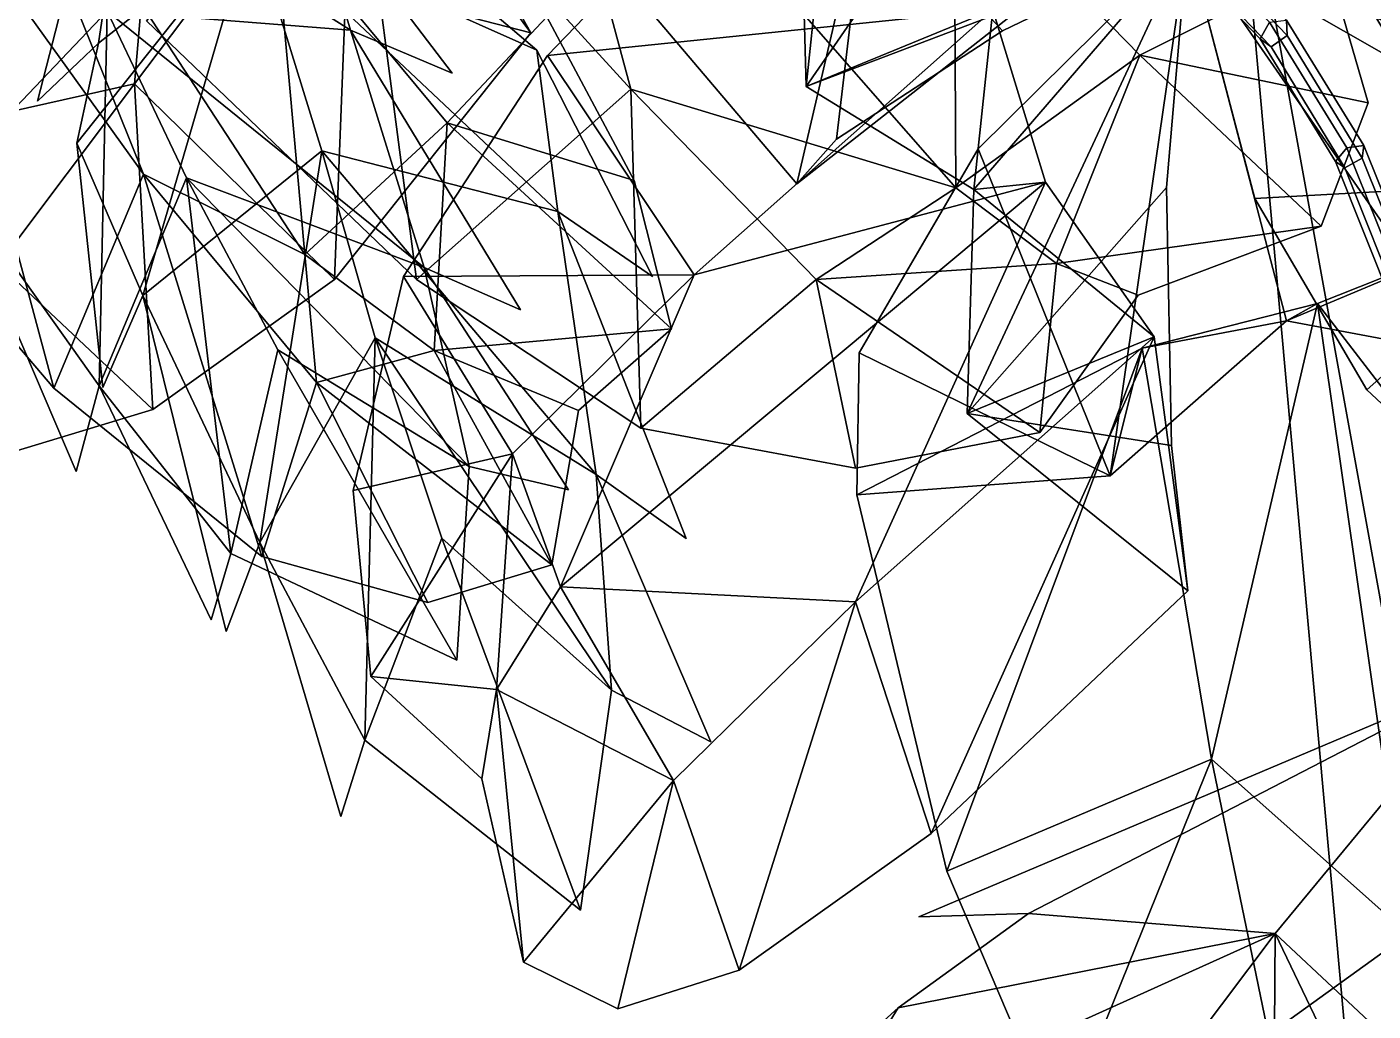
# Model space of a CAD drawing. Header units: metres. Extents: x -317 to 277, y -489 to 236.
# Drawn here: x 79.78 to 109.94, y -72.36 to -50.31 of the extents above; entities that cross this region are included whole.
import ezdxf

# ---------------------------------------------------------------- set-up
doc = ezdxf.new("R2010")
doc.units = ezdxf.units.M

msp = doc.modelspace()

# ---------------------------------------------------------------- linework, layer by layer
at = {"layer": 'Newplan_Leaf', "color": 3}
for points in [[(81.3839, -50.6736, 309.0894), (80.01866, -51.9727, 308.397), (82.8304, -41.04543, 312.8342)], [(81.3839, -50.6736, 309.0894), (82.8304, -41.04543, 312.8342), (80.01866, -51.9727, 308.397)], [(82.8304, -41.04543, 312.8342), (84.8155, -47.9804, 310.3377), (81.3839, -50.6736, 309.0894)], [(82.8304, -41.04543, 312.8342), (81.3839, -50.6736, 309.0894), (84.8155, -47.9804, 310.3377)], [(106.7797, -44.7755, 308.9688), (149.4775, -76.1953, 318.3027), (141.5044, -74.9105, 314.5304)], [(106.7797, -44.7755, 308.9688), (141.5044, -74.9105, 314.5304), (149.4775, -76.1953, 318.3027)], [(141.5044, -74.9105, 314.5304), (124.2001, -73.4701, 304.3191), (106.7797, -44.7755, 308.9688)], [(141.5044, -74.9105, 314.5304), (106.7797, -44.7755, 308.9688), (124.2001, -73.4701, 304.3191)], [(114.5962, -87.9374, 294.1091), (111.2851, -94.6851, 289.3178), (106.7797, -44.7755, 308.9688)], [(114.5962, -87.9374, 294.1091), (106.7797, -44.7755, 308.9688), (111.2851, -94.6851, 289.3178)], [(106.7797, -44.7755, 308.9688), (124.2001, -73.4701, 304.3191), (114.5962, -87.9374, 294.1091)], [(106.7797, -44.7755, 308.9688), (114.5962, -87.9374, 294.1091), (124.2001, -73.4701, 304.3191)], [(79.3399, -45.4893, 312.8264), (81.5818, -49.9582, 309.8383), (78.05537, -53.6526, 307.8773)], [(79.3399, -45.4893, 312.8264), (78.05537, -53.6526, 307.8773), (81.5818, -49.9582, 309.8383)], [(86.05009, -47.06263, 311.4076), (87.03502, -50.3825, 309.724), (79.3399, -45.4893, 312.8264)], [(86.05009, -47.06263, 311.4076), (79.3399, -45.4893, 312.8264), (87.03502, -50.3825, 309.724)], [(87.03502, -50.3825, 309.724), (81.5818, -49.9582, 309.8383), (79.3399, -45.4893, 312.8264)], [(87.03502, -50.3825, 309.724), (79.3399, -45.4893, 312.8264), (81.5818, -49.9582, 309.8383)], [(86.05009, -47.06263, 311.4076), (89.3112, -51.3464, 308.6815), (87.03502, -50.3825, 309.724)], [(86.05009, -47.06263, 311.4076), (87.03502, -50.3825, 309.724), (89.3112, -51.3464, 308.6815)], [(84.8155, -47.9804, 310.3377), (82.3771, -56.3271, 306.194), (80.9015, -52.9166, 307.2026)], [(84.8155, -47.9804, 310.3377), (80.9015, -52.9166, 307.2026), (82.3771, -56.3271, 306.194)], [(84.8155, -47.9804, 310.3377), (80.9015, -52.9166, 307.2026), (81.3839, -50.6736, 309.0894)], [(84.8155, -47.9804, 310.3377), (81.3839, -50.6736, 309.0894), (80.9015, -52.9166, 307.2026)], [(84.8155, -47.9804, 310.3377), (86.3895, -53.08625, 308.0182), (82.3771, -56.3271, 306.194)], [(84.8155, -47.9804, 310.3377), (82.3771, -56.3271, 306.194), (86.3895, -53.08625, 308.0182)], [(91.2064, -50.8337, 309.6104), (91.6767, -54.4474, 308.3669), (84.8155, -47.9804, 310.3377)], [(91.2064, -50.8337, 309.6104), (84.8155, -47.9804, 310.3377), (91.6767, -54.4474, 308.3669)], [(91.6767, -54.4474, 308.3669), (86.3895, -53.08625, 308.0182), (84.8155, -47.9804, 310.3377)], [(91.6767, -54.4474, 308.3669), (84.8155, -47.9804, 310.3377), (86.3895, -53.08625, 308.0182)], [(89.1755, -49.09885, 310.9099), (91.2064, -50.8337, 309.6104), (84.8155, -47.9804, 310.3377)], [(89.1755, -49.09885, 310.9099), (84.8155, -47.9804, 310.3377), (91.2064, -50.8337, 309.6104)], [(81.5818, -49.9582, 309.8383), (81.4002, -58.3541, 304.7909), (78.05537, -53.6526, 307.8773)], [(81.5818, -49.9582, 309.8383), (78.05537, -53.6526, 307.8773), (81.4002, -58.3541, 304.7909)], [(81.5818, -49.9582, 309.8383), (83.3586, -53.6917, 307.8098), (81.4002, -58.3541, 304.7909)], [(81.5818, -49.9582, 309.8383), (81.4002, -58.3541, 304.7909), (83.3586, -53.6917, 307.8098)], [(87.03502, -50.3825, 309.724), (88.681, -55.7027, 306.2881), (81.5818, -49.9582, 309.8383)], [(87.03502, -50.3825, 309.724), (81.5818, -49.9582, 309.8383), (88.681, -55.7027, 306.2881)], [(88.681, -55.7027, 306.2881), (83.3586, -53.6917, 307.8098), (81.5818, -49.9582, 309.8383)], [(88.681, -55.7027, 306.2881), (81.5818, -49.9582, 309.8383), (83.3586, -53.6917, 307.8098)], [(87.03502, -50.3825, 309.724), (90.8381, -56.6508, 305.1037), (88.681, -55.7027, 306.2881)], [(87.03502, -50.3825, 309.724), (88.681, -55.7027, 306.2881), (90.8381, -56.6508, 305.1037)], [(91.2064, -50.8337, 309.6104), (93.7998, -55.902, 307.6092), (91.6767, -54.4474, 308.3669)], [(91.2064, -50.8337, 309.6104), (91.6767, -54.4474, 308.3669), (93.7998, -55.902, 307.6092)], [(82.3771, -56.3271, 306.194), (81.4841, -58.3912, 304.7316), (80.9015, -52.9166, 307.2026)], [(82.3771, -56.3271, 306.194), (80.9015, -52.9166, 307.2026), (81.4841, -58.3912, 304.7316)], [(86.3895, -53.08625, 308.0182), (84.9985, -61.8606, 303.8859), (82.3771, -56.3271, 306.194)], [(86.3895, -53.08625, 308.0182), (82.3771, -56.3271, 306.194), (84.9985, -61.8606, 303.8859)], [(86.3895, -53.08625, 308.0182), (87.5833, -57.2804, 306.537), (84.9985, -61.8606, 303.8859)], [(86.3895, -53.08625, 308.0182), (84.9985, -61.8606, 303.8859), (87.5833, -57.2804, 306.537)], [(91.6767, -54.4474, 308.3669), (92.5388, -60.3365, 305.6477), (86.3895, -53.08625, 308.0182)], [(91.6767, -54.4474, 308.3669), (86.3895, -53.08625, 308.0182), (92.5388, -60.3365, 305.6477)], [(92.5388, -60.3365, 305.6477), (87.5833, -57.2804, 306.537), (86.3895, -53.08625, 308.0182)], [(92.5388, -60.3365, 305.6477), (86.3895, -53.08625, 308.0182), (87.5833, -57.2804, 306.537)], [(81.4002, -58.3541, 304.7909), (80.8876, -60.2743, 303.0575), (78.05537, -53.6526, 307.8773)], [(81.4002, -58.3541, 304.7909), (78.05537, -53.6526, 307.8773), (80.8876, -60.2743, 303.0575)], [(83.3586, -53.6917, 307.8098), (84.3527, -62.1076, 302.6266), (81.4002, -58.3541, 304.7909)], [(83.3586, -53.6917, 307.8098), (81.4002, -58.3541, 304.7909), (84.3527, -62.1076, 302.6266)], [(88.681, -55.7027, 306.2881), (89.6919, -60.1633, 303.7246), (83.3586, -53.6917, 307.8098)], [(88.681, -55.7027, 306.2881), (83.3586, -53.6917, 307.8098), (89.6919, -60.1633, 303.7246)], [(89.6919, -60.1633, 303.7246), (85.4043, -57.5471, 304.6891), (83.3586, -53.6917, 307.8098)], [(89.6919, -60.1633, 303.7246), (83.3586, -53.6917, 307.8098), (85.4043, -57.5471, 304.6891)], [(83.3586, -53.6917, 307.8098), (85.4043, -57.5471, 304.6891), (84.3527, -62.1076, 302.6266)], [(83.3586, -53.6917, 307.8098), (84.3527, -62.1076, 302.6266), (85.4043, -57.5471, 304.6891)], [(91.6767, -54.4474, 308.3669), (94.5556, -61.7719, 304.7385), (92.5388, -60.3365, 305.6477)], [(91.6767, -54.4474, 308.3669), (92.5388, -60.3365, 305.6477), (94.5556, -61.7719, 304.7385)], [(88.681, -55.7027, 306.2881), (91.9197, -60.6797, 301.4323), (89.6919, -60.1633, 303.7246)], [(88.681, -55.7027, 306.2881), (89.6919, -60.1633, 303.7246), (91.9197, -60.6797, 301.4323)], [(84.9985, -61.8606, 303.8859), (84.2507, -63.8548, 302.3307), (82.3771, -56.3271, 306.194)], [(84.9985, -61.8606, 303.8859), (82.3771, -56.3271, 306.194), (84.2507, -63.8548, 302.3307)], [(87.5833, -57.2804, 306.537), (87.3515, -66.2914, 302.3621), (84.9985, -61.8606, 303.8859)], [(87.5833, -57.2804, 306.537), (84.9985, -61.8606, 303.8859), (87.3515, -66.2914, 302.3621)], [(87.5833, -57.2804, 306.537), (89.08171, -61.7679, 304.0063), (87.3515, -66.2914, 302.3621)], [(87.5833, -57.2804, 306.537), (87.3515, -66.2914, 302.3621), (89.08171, -61.7679, 304.0063)], [(92.5388, -60.3365, 305.6477), (92.881, -65.1738, 303.6541), (87.5833, -57.2804, 306.537)], [(92.5388, -60.3365, 305.6477), (87.5833, -57.2804, 306.537), (92.881, -65.1738, 303.6541)], [(92.881, -65.1738, 303.6541), (89.08171, -61.7679, 304.0063), (87.5833, -57.2804, 306.537)], [(92.881, -65.1738, 303.6541), (87.5833, -57.2804, 306.537), (89.08171, -61.7679, 304.0063)], [(85.4043, -57.5471, 304.6891), (89.4144, -64.5011, 297.5037), (84.3527, -62.1076, 302.6266)], [(85.4043, -57.5471, 304.6891), (84.3527, -62.1076, 302.6266), (89.4144, -64.5011, 297.5037)], [(89.6919, -60.1633, 303.7246), (89.4144, -64.5011, 297.5037), (85.4043, -57.5471, 304.6891)], [(89.6919, -60.1633, 303.7246), (85.4043, -57.5471, 304.6891), (89.4144, -64.5011, 297.5037)], [(84.3527, -62.1076, 302.6266), (83.9108, -63.5962, 299.7853), (81.4002, -58.3541, 304.7909)], [(84.3527, -62.1076, 302.6266), (81.4002, -58.3541, 304.7909), (83.9108, -63.5962, 299.7853)], [(92.5388, -60.3365, 305.6477), (95.1073, -66.3289, 301.6063), (92.881, -65.1738, 303.6541)], [(92.5388, -60.3365, 305.6477), (92.881, -65.1738, 303.6541), (95.1073, -66.3289, 301.6063)], [(89.08171, -61.7679, 304.0063), (92.1871, -70.09962, 297.9227), (87.3515, -66.2914, 302.3621)], [(89.08171, -61.7679, 304.0063), (87.3515, -66.2914, 302.3621), (92.1871, -70.09962, 297.9227)], [(92.881, -65.1738, 303.6541), (92.1871, -70.09962, 297.9227), (89.08171, -61.7679, 304.0063)], [(92.881, -65.1738, 303.6541), (89.08171, -61.7679, 304.0063), (92.1871, -70.09962, 297.9227)], [(87.3515, -66.2914, 302.3621), (86.813, -68.0054, 299.6683), (84.9985, -61.8606, 303.8859)], [(87.3515, -66.2914, 302.3621), (84.9985, -61.8606, 303.8859), (86.813, -68.0054, 299.6683)], [(102.2189, -70.1788, 416.7524), (99.7638, -70.254, 416.7277), (112.5199, -64.8486, 411.4263)], [(102.2189, -70.1788, 416.7524), (112.5199, -64.8486, 411.4263), (99.7638, -70.254, 416.7277)], [(112.5199, -64.8486, 411.4263), (107.7467, -70.625, 417.0002), (102.2189, -70.1788, 416.7524)], [(112.5199, -64.8486, 411.4263), (102.2189, -70.1788, 416.7524), (107.7467, -70.625, 417.0002)], [(110.7817, -73.4641, 420.6805), (107.7467, -70.625, 417.0002), (112.5199, -64.8486, 411.4263)], [(110.7817, -73.4641, 420.6805), (112.5199, -64.8486, 411.4263), (107.7467, -70.625, 417.0002)], [(107.7467, -70.625, 417.0002), (99.3041, -72.2909, 417.2523), (102.2189, -70.1788, 416.7524)], [(107.7467, -70.625, 417.0002), (102.2189, -70.1788, 416.7524), (99.3041, -72.2909, 417.2523)], [(107.7467, -70.625, 417.0002), (97.4652, -75.2729, 420.4019), (99.3041, -72.2909, 417.2523)], [(107.7467, -70.625, 417.0002), (99.3041, -72.2909, 417.2523), (97.4652, -75.2729, 420.4019)], [(107.7467, -70.625, 417.0002), (104.142, -75.4186, 420.8486), (97.4652, -75.2729, 420.4019)], [(107.7467, -70.625, 417.0002), (97.4652, -75.2729, 420.4019), (104.142, -75.4186, 420.8486)], [(107.6854, -79.194, 425.0903), (104.142, -75.4186, 420.8486), (107.7467, -70.625, 417.0002)], [(107.6854, -79.194, 425.0903), (107.7467, -70.625, 417.0002), (104.142, -75.4186, 420.8486)], [(110.6292, -76.636, 422.4476), (107.6854, -79.194, 425.0903), (107.7467, -70.625, 417.0002)], [(110.6292, -76.636, 422.4476), (107.7467, -70.625, 417.0002), (107.6854, -79.194, 425.0903)], [(110.7817, -73.4641, 420.6805), (110.6292, -76.636, 422.4476), (107.7467, -70.625, 417.0002)], [(110.7817, -73.4641, 420.6805), (107.7467, -70.625, 417.0002), (110.6292, -76.636, 422.4476)], [(97.4652, -75.2729, 420.4019), (94.5074, -76.638, 420.8029), (99.3041, -72.2909, 417.2523)], [(97.4652, -75.2729, 420.4019), (99.3041, -72.2909, 417.2523), (94.5074, -76.638, 420.8029)]]:
    msp.add_3dface(points, dxfattribs=at)
at = {"layer": 'Newplan_Mrstm', "color": 3}
for points in [[(74.6961, -45.8664, 389.9588), (75.06319, -53.1876, 392.1769), (82.9493, -42.7504, 384.2693)], [(74.6961, -45.8664, 389.9588), (82.9493, -42.7504, 384.2693), (75.06319, -53.1876, 392.1769)], [(82.9493, -42.7504, 384.2693), (75.06319, -53.1876, 392.1769), (82.194, -51.5849, 389.8885)], [(82.9493, -42.7504, 384.2693), (82.194, -51.5849, 389.8885), (75.06319, -53.1876, 392.1769)], [(82.9493, -42.7504, 384.2693), (82.194, -51.5849, 389.8885), (87.1028, -45.08094, 384.3728)], [(82.9493, -42.7504, 384.2693), (87.1028, -45.08094, 384.3728), (82.194, -51.5849, 389.8885)], [(87.05357, -44.8477, 384.5642), (93.3101, -51.7051, 387.8279), (90.9445, -42.9002, 382.6248)], [(87.05357, -44.8477, 384.5642), (90.9445, -42.9002, 382.6248), (93.3101, -51.7051, 387.8279)], [(93.3101, -51.7051, 387.8279), (100.5961, -53.9158, 387.0022), (90.9445, -42.9002, 382.6248)], [(93.3101, -51.7051, 387.8279), (90.9445, -42.9002, 382.6248), (100.5961, -53.9158, 387.0022)], [(90.9445, -42.9002, 382.6248), (100.5961, -53.9158, 387.0022), (100.5583, -46.6816, 384.4883)], [(90.9445, -42.9002, 382.6248), (100.5583, -46.6816, 384.4883), (100.5961, -53.9158, 387.0022)], [(77.1419, -46.2999, 328.9765), (82.3941, -53.6064, 324.9951), (78.476, -43.8682, 325.1034)], [(77.1419, -46.2999, 328.9765), (78.476, -43.8682, 325.1034), (82.3941, -53.6064, 324.9951)], [(82.3941, -53.6064, 324.9951), (86.00744, -55.4077, 318.4871), (78.476, -43.8682, 325.1034)], [(82.3941, -53.6064, 324.9951), (78.476, -43.8682, 325.1034), (86.00744, -55.4077, 318.4871)], [(78.476, -43.8682, 325.1034), (86.00744, -55.4077, 318.4871), (85.3243, -47.7858, 318.1789)], [(78.476, -43.8682, 325.1034), (85.3243, -47.7858, 318.1789), (86.00744, -55.4077, 318.4871)], [(97.9806, -44.6034, 411.9779), (97.06326, -45.127, 415.4842), (97.2385, -51.6463, 411.4117)], [(97.9806, -44.6034, 411.9779), (97.2385, -51.6463, 411.4117), (97.06326, -45.127, 415.4842)], [(101.4182, -45.5992, 407.8592), (97.9806, -44.6034, 411.9779), (97.2385, -51.6463, 411.4117)], [(101.4182, -45.5992, 407.8592), (97.2385, -51.6463, 411.4117), (97.9806, -44.6034, 411.9779)], [(82.4602, -50.1761, 386.8166), (88.5109, -55.9732, 390.1635), (87.05357, -44.8477, 384.5642)], [(82.4602, -50.1761, 386.8166), (87.05357, -44.8477, 384.5642), (88.5109, -55.9732, 390.1635)], [(87.05357, -44.8477, 384.5642), (88.5109, -55.9732, 390.1635), (93.3101, -51.7051, 387.8279)], [(87.05357, -44.8477, 384.5642), (93.3101, -51.7051, 387.8279), (88.5109, -55.9732, 390.1635)], [(82.194, -51.5849, 389.8885), (86.6761, -55.9721, 389.9488), (87.1028, -45.08094, 384.3728)], [(82.194, -51.5849, 389.8885), (87.1028, -45.08094, 384.3728), (86.6761, -55.9721, 389.9488)], [(87.1028, -45.08094, 384.3728), (91.07527, -50.4452, 384.2589), (84.3403, -48.7005, 384.1724)], [(87.1028, -45.08094, 384.3728), (84.3403, -48.7005, 384.1724), (91.07527, -50.4452, 384.2589)], [(87.1028, -45.08094, 384.3728), (86.6761, -55.9721, 389.9488), (91.07527, -50.4452, 384.2589)], [(87.1028, -45.08094, 384.3728), (91.07527, -50.4452, 384.2589), (86.6761, -55.9721, 389.9488)], [(97.06326, -45.127, 415.4842), (91.4446, -50.9517, 419.4745), (101.4256, -49.9289, 411.9521)], [(97.06326, -45.127, 415.4842), (101.4256, -49.9289, 411.9521), (91.4446, -50.9517, 419.4745)], [(97.2385, -51.6463, 411.4117), (97.06326, -45.127, 415.4842), (101.4256, -49.9289, 411.9521)], [(97.2385, -51.6463, 411.4117), (101.4256, -49.9289, 411.9521), (97.06326, -45.127, 415.4842)], [(105.781, -48.3929, 403.4706), (101.4182, -45.5992, 407.8592), (97.2385, -51.6463, 411.4117)], [(105.781, -48.3929, 403.4706), (97.2385, -51.6463, 411.4117), (101.4182, -45.5992, 407.8592)], [(75.02052, -52.1039, 333.0233), (80.3866, -58.4045, 329.428), (77.1419, -46.2999, 328.9765)], [(75.02052, -52.1039, 333.0233), (77.1419, -46.2999, 328.9765), (80.3866, -58.4045, 329.428)], [(77.1419, -46.2999, 328.9765), (80.3866, -58.4045, 329.428), (82.3941, -53.6064, 324.9951)], [(77.1419, -46.2999, 328.9765), (82.3941, -53.6064, 324.9951), (80.3866, -58.4045, 329.428)], [(100.5583, -46.6816, 384.4883), (104.7167, -50.9435, 387.1027), (108.9132, -48.8397, 386.0616)], [(100.5583, -46.6816, 384.4883), (108.9132, -48.8397, 386.0616), (104.7167, -50.9435, 387.1027)], [(100.5961, -53.9158, 387.0022), (104.7167, -50.9435, 387.1027), (100.5583, -46.6816, 384.4883)], [(100.5961, -53.9158, 387.0022), (100.5583, -46.6816, 384.4883), (104.7167, -50.9435, 387.1027)], [(102.1587, -49.8007, 412.3115), (97.03053, -53.8245, 413.7539), (98.5989, -47.07467, 413.1298)], [(102.1587, -49.8007, 412.3115), (98.5989, -47.07467, 413.1298), (97.03053, -53.8245, 413.7539)], [(98.5989, -47.07467, 413.1298), (97.03053, -53.8245, 413.7539), (97.9213, -52.8251, 410.3875)], [(98.5989, -47.07467, 413.1298), (97.9213, -52.8251, 410.3875), (97.03053, -53.8245, 413.7539)], [(98.5989, -47.07467, 413.1298), (97.9213, -52.8251, 410.3875), (101.6415, -50.398, 406.6615)], [(98.5989, -47.07467, 413.1298), (101.6415, -50.398, 406.6615), (97.9213, -52.8251, 410.3875)], [(98.5989, -47.07467, 413.1298), (101.6415, -50.398, 406.6615), (105.781, -48.3929, 403.4706)], [(98.5989, -47.07467, 413.1298), (105.781, -48.3929, 403.4706), (101.6415, -50.398, 406.6615)], [(85.3243, -47.7858, 318.1789), (89.2018, -52.4604, 315.854), (91.4341, -50.08388, 312.3201)], [(85.3243, -47.7858, 318.1789), (91.4341, -50.08388, 312.3201), (89.2018, -52.4604, 315.854)], [(86.00744, -55.4077, 318.4871), (89.2018, -52.4604, 315.854), (85.3243, -47.7858, 318.1789)], [(86.00744, -55.4077, 318.4871), (85.3243, -47.7858, 318.1789), (89.2018, -52.4604, 315.854)], [(105.781, -48.3929, 403.4706), (97.2385, -51.6463, 411.4117), (100.9978, -53.9558, 408.4491)], [(105.781, -48.3929, 403.4706), (100.9978, -53.9558, 408.4491), (97.2385, -51.6463, 411.4117)], [(100.9978, -53.9558, 408.4491), (100.8513, -58.9712, 406.6981), (105.781, -48.3929, 403.4706)], [(100.9978, -53.9558, 408.4491), (105.781, -48.3929, 403.4706), (100.8513, -58.9712, 406.6981)], [(100.8513, -58.9712, 406.6981), (105.3143, -53.9071, 402.6265), (105.781, -48.3929, 403.4706)], [(100.8513, -58.9712, 406.6981), (105.781, -48.3929, 403.4706), (105.3143, -53.9071, 402.6265)], [(105.781, -48.3929, 403.4706), (101.095, -53.03955, 405.0674), (104.0546, -60.3696, 403.0257)], [(105.781, -48.3929, 403.4706), (104.0546, -60.3696, 403.0257), (101.095, -53.03955, 405.0674)], [(105.781, -48.3929, 403.4706), (104.0546, -60.3696, 403.0257), (108.0036, -56.8927, 402.278)], [(105.781, -48.3929, 403.4706), (108.0036, -56.8927, 402.278), (104.0546, -60.3696, 403.0257)], [(108.0036, -56.8927, 402.278), (112.2186, -57.6896, 399.1409), (105.781, -48.3929, 403.4706)], [(108.0036, -56.8927, 402.278), (105.781, -48.3929, 403.4706), (112.2186, -57.6896, 399.1409)], [(112.2186, -57.6896, 399.1409), (110.2489, -50.2023, 400.6245), (105.781, -48.3929, 403.4706)], [(112.2186, -57.6896, 399.1409), (105.781, -48.3929, 403.4706), (110.2489, -50.2023, 400.6245)], [(105.781, -48.3929, 403.4706), (115.1048, -53.7187, 397.8742), (114.2007, -49.4439, 400.8992)], [(105.781, -48.3929, 403.4706), (114.2007, -49.4439, 400.8992), (115.1048, -53.7187, 397.8742)], [(105.781, -48.3929, 403.4706), (107.2938, -54.1531, 400.2102), (115.1048, -53.7187, 397.8742)], [(105.781, -48.3929, 403.4706), (115.1048, -53.7187, 397.8742), (107.2938, -54.1531, 400.2102)], [(84.3403, -48.7005, 384.1724), (91.07527, -50.4452, 384.2589), (90.06392, -48.6247, 381.2944)], [(84.3403, -48.7005, 384.1724), (90.06392, -48.6247, 381.2944), (91.07527, -50.4452, 384.2589)], [(104.7167, -50.9435, 387.1027), (109.8291, -52.01433, 388.5995), (108.9132, -48.8397, 386.0616)], [(104.7167, -50.9435, 387.1027), (108.9132, -48.8397, 386.0616), (109.8291, -52.01433, 388.5995)], [(102.1587, -49.8007, 412.3115), (93.2969, -49.4222, 420.7505), (97.03053, -53.8245, 413.7539)], [(102.1587, -49.8007, 412.3115), (97.03053, -53.8245, 413.7539), (93.2969, -49.4222, 420.7505)], [(101.4256, -49.9289, 411.9521), (91.4446, -50.9517, 419.4745), (94.7349, -55.8665, 416.0509)], [(101.4256, -49.9289, 411.9521), (94.7349, -55.8665, 416.0509), (91.4446, -50.9517, 419.4745)], [(101.4256, -49.9289, 411.9521), (94.7349, -55.8665, 416.0509), (102.6049, -53.7892, 409.422)], [(101.4256, -49.9289, 411.9521), (102.6049, -53.7892, 409.422), (94.7349, -55.8665, 416.0509)], [(97.2385, -51.6463, 411.4117), (101.4256, -49.9289, 411.9521), (100.9978, -53.9558, 408.4491)], [(97.2385, -51.6463, 411.4117), (100.9978, -53.9558, 408.4491), (101.4256, -49.9289, 411.9521)], [(101.4256, -49.9289, 411.9521), (102.6049, -53.7892, 409.422), (100.9978, -53.9558, 408.4491)], [(101.4256, -49.9289, 411.9521), (100.9978, -53.9558, 408.4491), (102.6049, -53.7892, 409.422)], [(89.2018, -52.4604, 315.854), (93.3862, -53.7508, 312.6371), (91.4341, -50.08388, 312.3201)], [(89.2018, -52.4604, 315.854), (91.4341, -50.08388, 312.3201), (93.3862, -53.7508, 312.6371)], [(91.4446, -50.9517, 419.4745), (88.218, -55.9052, 422.4355), (94.7349, -55.8665, 416.0509)], [(91.4446, -50.9517, 419.4745), (94.7349, -55.8665, 416.0509), (88.218, -55.9052, 422.4355)], [(100.5961, -53.9158, 387.0022), (102.8474, -55.6081, 389.3426), (104.7167, -50.9435, 387.1027)], [(100.5961, -53.9158, 387.0022), (104.7167, -50.9435, 387.1027), (102.8474, -55.6081, 389.3426)], [(102.8474, -55.6081, 389.3426), (108.7766, -54.7724, 391.2195), (104.7167, -50.9435, 387.1027)], [(102.8474, -55.6081, 389.3426), (104.7167, -50.9435, 387.1027), (108.7766, -54.7724, 391.2195)], [(104.7167, -50.9435, 387.1027), (108.7766, -54.7724, 391.2195), (109.8291, -52.01433, 388.5995)], [(104.7167, -50.9435, 387.1027), (109.8291, -52.01433, 388.5995), (108.7766, -54.7724, 391.2195)], [(75.06319, -53.1876, 392.1769), (79.1438, -55.6343, 393.9617), (82.194, -51.5849, 389.8885)], [(75.06319, -53.1876, 392.1769), (82.194, -51.5849, 389.8885), (79.1438, -55.6343, 393.9617)], [(82.194, -51.5849, 389.8885), (79.1438, -55.6343, 393.9617), (82.6012, -58.8857, 394.7331)], [(82.194, -51.5849, 389.8885), (82.6012, -58.8857, 394.7331), (79.1438, -55.6343, 393.9617)], [(82.194, -51.5849, 389.8885), (82.6012, -58.8857, 394.7331), (86.6761, -55.9721, 389.9488)], [(82.194, -51.5849, 389.8885), (86.6761, -55.9721, 389.9488), (82.6012, -58.8857, 394.7331)], [(88.5109, -55.9732, 390.1635), (93.5394, -59.3023, 392.874), (93.3101, -51.7051, 387.8279)], [(88.5109, -55.9732, 390.1635), (93.3101, -51.7051, 387.8279), (93.5394, -59.3023, 392.874)], [(93.5394, -59.3023, 392.874), (97.4686, -55.9671, 390.4423), (93.3101, -51.7051, 387.8279)], [(93.5394, -59.3023, 392.874), (93.3101, -51.7051, 387.8279), (97.4686, -55.9671, 390.4423)], [(93.3101, -51.7051, 387.8279), (97.4686, -55.9671, 390.4423), (100.5961, -53.9158, 387.0022)], [(93.3101, -51.7051, 387.8279), (100.5961, -53.9158, 387.0022), (97.4686, -55.9671, 390.4423)], [(86.00744, -55.4077, 318.4871), (88.9099, -57.5608, 317.8962), (89.2018, -52.4604, 315.854)], [(86.00744, -55.4077, 318.4871), (89.2018, -52.4604, 315.854), (88.9099, -57.5608, 317.8962)], [(88.9099, -57.5608, 317.8962), (94.2248, -57.07329, 314.5962), (89.2018, -52.4604, 315.854)], [(88.9099, -57.5608, 317.8962), (89.2018, -52.4604, 315.854), (94.2248, -57.07329, 314.5962)], [(89.2018, -52.4604, 315.854), (94.2248, -57.07329, 314.5962), (93.3862, -53.7508, 312.6371)], [(89.2018, -52.4604, 315.854), (93.3862, -53.7508, 312.6371), (94.2248, -57.07329, 314.5962)], [(101.095, -53.03955, 405.0674), (98.4274, -57.6159, 406.3761), (104.0546, -60.3696, 403.0257)], [(101.095, -53.03955, 405.0674), (104.0546, -60.3696, 403.0257), (98.4274, -57.6159, 406.3761)], [(80.3866, -58.4045, 329.428), (85.04734, -62.1782, 326.6436), (82.3941, -53.6064, 324.9951)], [(80.3866, -58.4045, 329.428), (82.3941, -53.6064, 324.9951), (85.04734, -62.1782, 326.6436)], [(85.04734, -62.1782, 326.6436), (86.2716, -58.281, 322.6702), (82.3941, -53.6064, 324.9951)], [(85.04734, -62.1782, 326.6436), (82.3941, -53.6064, 324.9951), (86.2716, -58.281, 322.6702)], [(82.3941, -53.6064, 324.9951), (86.2716, -58.281, 322.6702), (86.00744, -55.4077, 318.4871)], [(82.3941, -53.6064, 324.9951), (86.00744, -55.4077, 318.4871), (86.2716, -58.281, 322.6702)], [(94.7349, -55.8665, 416.0509), (91.7342, -62.8595, 415.1854), (102.6049, -53.7892, 409.422)], [(94.7349, -55.8665, 416.0509), (102.6049, -53.7892, 409.422), (91.7342, -62.8595, 415.1854)], [(102.6049, -53.7892, 409.422), (91.7342, -62.8595, 415.1854), (98.3476, -63.1914, 411.3373)], [(102.6049, -53.7892, 409.422), (98.3476, -63.1914, 411.3373), (91.7342, -62.8595, 415.1854)], [(97.4686, -55.9671, 390.4423), (102.8474, -55.6081, 389.3426), (100.5961, -53.9158, 387.0022)], [(97.4686, -55.9671, 390.4423), (100.5961, -53.9158, 387.0022), (102.8474, -55.6081, 389.3426)], [(102.6049, -53.7892, 409.422), (98.3476, -63.1914, 411.3373), (105.0384, -57.2538, 407.2385)], [(102.6049, -53.7892, 409.422), (105.0384, -57.2538, 407.2385), (98.3476, -63.1914, 411.3373)], [(100.8513, -58.9712, 406.6981), (105.423, -59.6927, 402.2678), (105.3143, -53.9071, 402.6265)], [(100.8513, -58.9712, 406.6981), (105.3143, -53.9071, 402.6265), (105.423, -59.6927, 402.2678)], [(100.9978, -53.9558, 408.4491), (105.0384, -57.2538, 407.2385), (100.8513, -58.9712, 406.6981)], [(100.9978, -53.9558, 408.4491), (100.8513, -58.9712, 406.6981), (105.0384, -57.2538, 407.2385)], [(100.9978, -53.9558, 408.4491), (102.6049, -53.7892, 409.422), (105.0384, -57.2538, 407.2385)], [(100.9978, -53.9558, 408.4491), (105.0384, -57.2538, 407.2385), (102.6049, -53.7892, 409.422)], [(107.2938, -54.1531, 400.2102), (109.8006, -58.4443, 397.9578), (115.1048, -53.7187, 397.8742)], [(107.2938, -54.1531, 400.2102), (115.1048, -53.7187, 397.8742), (109.8006, -58.4443, 397.9578)], [(109.8006, -58.4443, 397.9578), (112.4759, -60.9402, 398.1102), (115.1048, -53.7187, 397.8742)], [(109.8006, -58.4443, 397.9578), (115.1048, -53.7187, 397.8742), (112.4759, -60.9402, 398.1102)], [(104.6794, -56.3194, 392.2487), (108.7766, -54.7724, 391.2195), (102.8474, -55.6081, 389.3426)], [(104.6794, -56.3194, 392.2487), (102.8474, -55.6081, 389.3426), (108.7766, -54.7724, 391.2195)], [(108.0036, -56.8927, 402.278), (112.9319, -54.8268, 402.6148), (112.2186, -57.6896, 399.1409)], [(108.0036, -56.8927, 402.278), (112.2186, -57.6896, 399.1409), (112.9319, -54.8268, 402.6148)], [(108.0036, -56.8927, 402.278), (108.693, -56.5092, 403.9911), (112.9319, -54.8268, 402.6148)], [(108.0036, -56.8927, 402.278), (112.9319, -54.8268, 402.6148), (108.693, -56.5092, 403.9911)], [(108.693, -56.5092, 403.9911), (114.4857, -64.0389, 399.5253), (112.9319, -54.8268, 402.6148)], [(108.693, -56.5092, 403.9911), (112.9319, -54.8268, 402.6148), (114.4857, -64.0389, 399.5253)], [(86.2716, -58.281, 322.6702), (88.9099, -57.5608, 317.8962), (86.00744, -55.4077, 318.4871)], [(86.2716, -58.281, 322.6702), (86.00744, -55.4077, 318.4871), (88.9099, -57.5608, 317.8962)], [(79.1438, -55.6343, 393.9617), (79.5492, -59.8102, 397.4143), (82.6012, -58.8857, 394.7331)], [(79.1438, -55.6343, 393.9617), (82.6012, -58.8857, 394.7331), (79.5492, -59.8102, 397.4143)], [(97.4686, -55.9671, 390.4423), (102.4744, -59.4015, 394.0103), (102.8474, -55.6081, 389.3426)], [(97.4686, -55.9671, 390.4423), (102.8474, -55.6081, 389.3426), (102.4744, -59.4015, 394.0103)], [(102.8474, -55.6081, 389.3426), (102.4744, -59.4015, 394.0103), (104.6794, -56.3194, 392.2487)], [(102.8474, -55.6081, 389.3426), (104.6794, -56.3194, 392.2487), (102.4744, -59.4015, 394.0103)], [(88.218, -55.9052, 422.4355), (87.0915, -60.6994, 423.3624), (90.6599, -59.8735, 419.1544)], [(88.218, -55.9052, 422.4355), (90.6599, -59.8735, 419.1544), (87.0915, -60.6994, 423.3624)], [(88.218, -55.9052, 422.4355), (90.6599, -59.8735, 419.1544), (94.7349, -55.8665, 416.0509)], [(88.218, -55.9052, 422.4355), (94.7349, -55.8665, 416.0509), (90.6599, -59.8735, 419.1544)], [(94.7349, -55.8665, 416.0509), (90.6599, -59.8735, 419.1544), (91.7342, -62.8595, 415.1854)], [(94.7349, -55.8665, 416.0509), (91.7342, -62.8595, 415.1854), (90.6599, -59.8735, 419.1544)], [(93.5394, -59.3023, 392.874), (98.3465, -60.1995, 393.9693), (97.4686, -55.9671, 390.4423)], [(93.5394, -59.3023, 392.874), (97.4686, -55.9671, 390.4423), (98.3465, -60.1995, 393.9693)], [(98.3465, -60.1995, 393.9693), (102.4744, -59.4015, 394.0103), (97.4686, -55.9671, 390.4423)], [(98.3465, -60.1995, 393.9693), (97.4686, -55.9671, 390.4423), (102.4744, -59.4015, 394.0103)], [(104.768, -57.5068, 406.4997), (108.693, -56.5092, 403.9911), (108.0036, -56.8927, 402.278)], [(104.768, -57.5068, 406.4997), (108.0036, -56.8927, 402.278), (108.693, -56.5092, 403.9911)], [(104.768, -57.5068, 406.4997), (106.3218, -66.7188, 403.4101), (108.693, -56.5092, 403.9911)], [(104.768, -57.5068, 406.4997), (108.693, -56.5092, 403.9911), (106.3218, -66.7188, 403.4101)], [(106.3218, -66.7188, 403.4101), (110.7311, -70.6389, 398.5269), (108.693, -56.5092, 403.9911)], [(106.3218, -66.7188, 403.4101), (108.693, -56.5092, 403.9911), (110.7311, -70.6389, 398.5269)], [(108.693, -56.5092, 403.9911), (110.7311, -70.6389, 398.5269), (114.4857, -64.0389, 399.5253)], [(108.693, -56.5092, 403.9911), (114.4857, -64.0389, 399.5253), (110.7311, -70.6389, 398.5269)], [(104.0546, -60.3696, 403.0257), (104.768, -57.5068, 406.4997), (108.0036, -56.8927, 402.278)], [(104.0546, -60.3696, 403.0257), (108.0036, -56.8927, 402.278), (104.768, -57.5068, 406.4997)], [(92.1416, -58.9041, 318.1384), (94.2248, -57.07329, 314.5962), (88.9099, -57.5608, 317.8962)], [(92.1416, -58.9041, 318.1384), (88.9099, -57.5608, 317.8962), (94.2248, -57.07329, 314.5962)], [(98.3476, -63.1914, 411.3373), (100.043, -68.3849, 408.2562), (105.0384, -57.2538, 407.2385)], [(98.3476, -63.1914, 411.3373), (105.0384, -57.2538, 407.2385), (100.043, -68.3849, 408.2562)], [(105.0384, -57.2538, 407.2385), (100.043, -68.3849, 408.2562), (105.7902, -62.9425, 403.8264)], [(105.0384, -57.2538, 407.2385), (105.7902, -62.9425, 403.8264), (100.043, -68.3849, 408.2562)], [(105.0384, -57.2538, 407.2385), (105.7902, -62.9425, 403.8264), (100.8513, -58.9712, 406.6981)], [(105.0384, -57.2538, 407.2385), (100.8513, -58.9712, 406.6981), (105.7902, -62.9425, 403.8264)], [(86.2716, -58.281, 322.6702), (91.5471, -62.361, 320.4103), (88.9099, -57.5608, 317.8962)], [(86.2716, -58.281, 322.6702), (88.9099, -57.5608, 317.8962), (91.5471, -62.361, 320.4103)], [(88.9099, -57.5608, 317.8962), (91.5471, -62.361, 320.4103), (92.1416, -58.9041, 318.1384)], [(88.9099, -57.5608, 317.8962), (92.1416, -58.9041, 318.1384), (91.5471, -62.361, 320.4103)], [(98.3739, -60.7969, 408.1894), (100.3908, -69.2305, 405.6944), (104.768, -57.5068, 406.4997)], [(98.3739, -60.7969, 408.1894), (104.768, -57.5068, 406.4997), (100.3908, -69.2305, 405.6944)], [(104.0546, -60.3696, 403.0257), (98.3739, -60.7969, 408.1894), (104.768, -57.5068, 406.4997)], [(104.0546, -60.3696, 403.0257), (104.768, -57.5068, 406.4997), (98.3739, -60.7969, 408.1894)], [(104.768, -57.5068, 406.4997), (100.3908, -69.2305, 405.6944), (106.3218, -66.7188, 403.4101)], [(104.768, -57.5068, 406.4997), (106.3218, -66.7188, 403.4101), (100.3908, -69.2305, 405.6944)], [(98.4274, -57.6159, 406.3761), (98.3739, -60.7969, 408.1894), (104.0546, -60.3696, 403.0257)], [(98.4274, -57.6159, 406.3761), (104.0546, -60.3696, 403.0257), (98.3739, -60.7969, 408.1894)], [(85.04734, -62.1782, 326.6436), (88.765, -63.211, 323.446), (86.2716, -58.281, 322.6702)], [(85.04734, -62.1782, 326.6436), (86.2716, -58.281, 322.6702), (88.765, -63.211, 323.446)], [(88.765, -63.211, 323.446), (91.5471, -62.361, 320.4103), (86.2716, -58.281, 322.6702)], [(88.765, -63.211, 323.446), (86.2716, -58.281, 322.6702), (91.5471, -62.361, 320.4103)], [(100.8513, -58.9712, 406.6981), (105.7902, -62.9425, 403.8264), (105.423, -59.6927, 402.2678)], [(100.8513, -58.9712, 406.6981), (105.423, -59.6927, 402.2678), (105.7902, -62.9425, 403.8264)], [(87.0915, -60.6994, 423.3624), (87.4915, -64.867, 422.9766), (90.6599, -59.8735, 419.1544)], [(87.0915, -60.6994, 423.3624), (90.6599, -59.8735, 419.1544), (87.4915, -64.867, 422.9766)], [(90.6599, -59.8735, 419.1544), (87.4915, -64.867, 422.9766), (90.3012, -65.1543, 417.6531)], [(90.6599, -59.8735, 419.1544), (90.3012, -65.1543, 417.6531), (87.4915, -64.867, 422.9766)], [(90.6599, -59.8735, 419.1544), (90.3012, -65.1543, 417.6531), (91.7342, -62.8595, 415.1854)], [(90.6599, -59.8735, 419.1544), (91.7342, -62.8595, 415.1854), (90.3012, -65.1543, 417.6531)], [(91.7342, -62.8595, 415.1854), (90.3012, -65.1543, 417.6531), (94.2726, -67.1984, 414.4407)], [(91.7342, -62.8595, 415.1854), (94.2726, -67.1984, 414.4407), (90.3012, -65.1543, 417.6531)], [(91.7342, -62.8595, 415.1854), (94.2726, -67.1984, 414.4407), (98.3476, -63.1914, 411.3373)], [(91.7342, -62.8595, 415.1854), (98.3476, -63.1914, 411.3373), (94.2726, -67.1984, 414.4407)], [(98.3476, -63.1914, 411.3373), (94.2726, -67.1984, 414.4407), (95.7428, -71.4488, 412.74)], [(98.3476, -63.1914, 411.3373), (95.7428, -71.4488, 412.74), (94.2726, -67.1984, 414.4407)], [(98.3476, -63.1914, 411.3373), (95.7428, -71.4488, 412.74), (100.043, -68.3849, 408.2562)], [(98.3476, -63.1914, 411.3373), (100.043, -68.3849, 408.2562), (95.7428, -71.4488, 412.74)], [(90.3012, -65.1543, 417.6531), (87.4915, -64.867, 422.9766), (89.9721, -67.1577, 420.5141)], [(90.3012, -65.1543, 417.6531), (89.9721, -67.1577, 420.5141), (87.4915, -64.867, 422.9766)], [(89.9721, -67.1577, 420.5141), (90.9091, -71.2661, 418.9386), (90.3012, -65.1543, 417.6531)], [(89.9721, -67.1577, 420.5141), (90.3012, -65.1543, 417.6531), (90.9091, -71.2661, 418.9386)], [(90.3012, -65.1543, 417.6531), (90.9091, -71.2661, 418.9386), (94.2726, -67.1984, 414.4407)], [(90.3012, -65.1543, 417.6531), (94.2726, -67.1984, 414.4407), (90.9091, -71.2661, 418.9386)], [(100.3908, -69.2305, 405.6944), (102.9177, -75.1485, 404.1752), (106.3218, -66.7188, 403.4101)], [(100.3908, -69.2305, 405.6944), (106.3218, -66.7188, 403.4101), (102.9177, -75.1485, 404.1752)], [(102.9177, -75.1485, 404.1752), (107.5977, -72.8967, 401.8296), (106.3218, -66.7188, 403.4101)], [(102.9177, -75.1485, 404.1752), (106.3218, -66.7188, 403.4101), (107.5977, -72.8967, 401.8296)], [(106.3218, -66.7188, 403.4101), (107.5977, -72.8967, 401.8296), (110.7311, -70.6389, 398.5269)], [(106.3218, -66.7188, 403.4101), (110.7311, -70.6389, 398.5269), (107.5977, -72.8967, 401.8296)], [(94.2726, -67.1984, 414.4407), (90.9091, -71.2661, 418.9386), (93.02216, -72.3151, 415.774)], [(94.2726, -67.1984, 414.4407), (93.02216, -72.3151, 415.774), (90.9091, -71.2661, 418.9386)], [(94.2726, -67.1984, 414.4407), (93.02216, -72.3151, 415.774), (95.7428, -71.4488, 412.74)], [(94.2726, -67.1984, 414.4407), (95.7428, -71.4488, 412.74), (93.02216, -72.3151, 415.774)], [(107.5977, -72.8967, 401.8296), (111.9269, -74.09777, 398.6538), (110.7311, -70.6389, 398.5269)], [(107.5977, -72.8967, 401.8296), (110.7311, -70.6389, 398.5269), (111.9269, -74.09777, 398.6538)]]:
    msp.add_3dface(points, dxfattribs=at)
at = {"layer": 'Newplan_Petiole', "color": 3}
for points in [[(105.6591, -48.1592, 403.7487), (107.62, -50.2054, 406.3272), (107.4132, -50.5788, 406.1881), (105.4524, -48.5326, 403.6096)], [(106.0566, -48.4548, 403.2118), (108.0175, -50.501, 405.7903), (107.9991, -50.1566, 406.0776), (106.0382, -48.1104, 403.4991)], [(105.4524, -48.5326, 403.6096), (107.4132, -50.5788, 406.1881), (107.6575, -50.7604, 405.8582), (105.6966, -48.7143, 403.2797)], [(105.6966, -48.7143, 403.2797), (107.6575, -50.7604, 405.8582), (108.0175, -50.501, 405.7903), (106.0566, -48.4548, 403.2118)], [(107.62, -50.2054, 406.3272), (109.3535, -53.01875, 408.4103), (109.0963, -53.3258, 408.2077), (107.4132, -50.5788, 406.1881)], [(107.9991, -50.1566, 406.0776), (109.7326, -52.9699, 408.1608), (109.3535, -53.01875, 408.4103), (107.62, -50.2054, 406.3272)], [(108.0175, -50.501, 405.7903), (109.7006, -53.2481, 407.8099), (109.7326, -52.9699, 408.1608), (107.9991, -50.1566, 406.0776)], [(107.4132, -50.5788, 406.1881), (109.0963, -53.3258, 408.2077), (109.3096, -53.4667, 407.8387), (107.6575, -50.7604, 405.8582)], [(107.6575, -50.7604, 405.8582), (109.3096, -53.4667, 407.8387), (109.7006, -53.2481, 407.8099), (108.0175, -50.501, 405.7903)], [(109.3535, -53.01875, 408.4103), (110.7153, -56.3983, 409.8184), (110.4164, -56.6216, 409.5687), (109.0963, -53.3258, 408.2077)], [(109.7326, -52.9699, 408.1608), (111.0944, -56.3496, 409.5688), (110.7153, -56.3983, 409.8184), (109.3535, -53.01875, 408.4103)], [(109.7006, -53.2481, 407.8099), (111.0207, -56.5439, 409.1709), (111.0944, -56.3496, 409.5688), (109.7326, -52.9699, 408.1608)], [(109.0963, -53.3258, 408.2077), (110.4164, -56.6216, 409.5687), (110.6041, -56.711, 409.1709), (109.3096, -53.4667, 407.8387)], [(109.3096, -53.4667, 407.8387), (110.6041, -56.711, 409.1709), (111.0207, -56.5439, 409.1709), (109.7006, -53.2481, 407.8099)]]:
    msp.add_3dface(points, dxfattribs=at)

doc.saveas('drawing.dxf')
